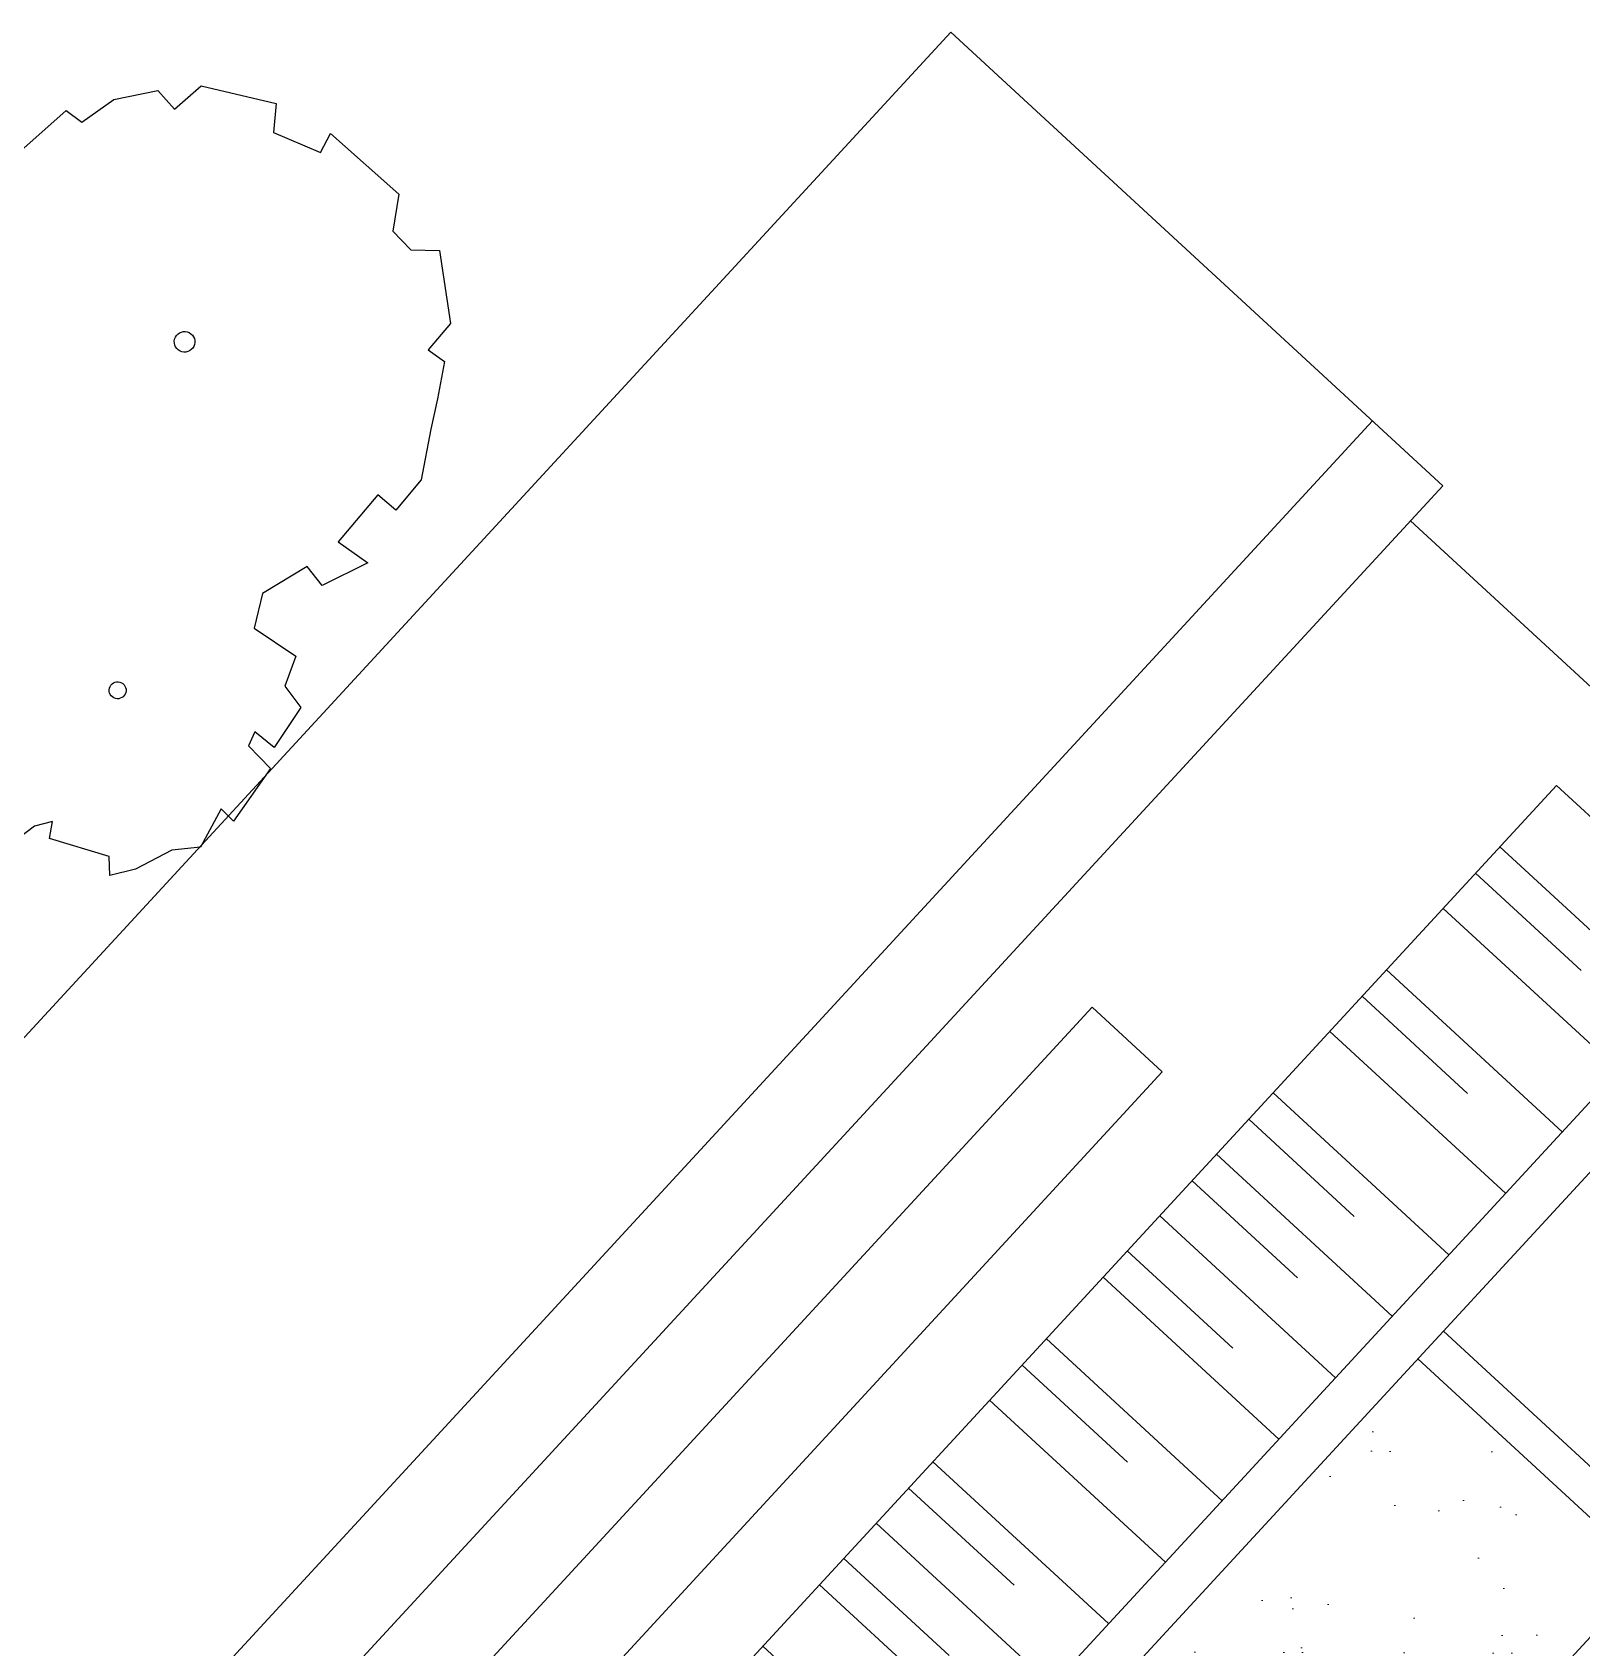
# Model space of a CAD drawing. Header units: millimetres. Extents: x -41640 to 3079702, y -5257903 to 68462.
# Drawn here: x -36696 to -35873, y 44319 to 45178 of the extents above; entities that cross this region are included whole.
import ezdxf

# ---------------------------------------------------------------- set-up
doc = ezdxf.new("R2010")
doc.units = ezdxf.units.MM
doc.header["$LTSCALE"] = 10
doc.layers.get('0').update_dxf_attribs({"color": 255})
doc.layers.add('窗户', color=96, linetype='Continuous', lineweight=9)

# ---------------------------------------------------------------- blocks, each defined once
blk = doc.blocks.new('ERRHRTHJRTH')
at = {"color": 8}
for p, q in [((2517358, -5105089.2), (2517433.6, -5105094.4)), ((2517361, -5105107), (2517358, -5105089.2)), ((2517248.8, -5105123.5), (2517306.9, -5105097.1)), ((2517306.9, -5105097.1), (2517319.9, -5105117.5)), ((2517433.6, -5105094.4), (2517448.5, -5105122)), ((2517319.9, -5105117.5), (2517361, -5105107)), ((2517469.7, -5105125), (2517488.9, -5105110.9)), ((2517488.9, -5105110.9), (2517533.4, -5105153.2)), ((2517243.1, -5105152.4), (2517248.8, -5105123.5)), ((2517448.5, -5105122), (2517469.7, -5105125)), ((2517198.3, -5105176.9), (2517222.5, -5105148.7)), ((2517222.5, -5105148.7), (2517243.1, -5105152.4)), ((2517533.4, -5105153.2), (2517532, -5105182)), ((2517188.8, -5105208.1), (2517198.3, -5105176.9)), ((2517532, -5105182), (2517548.8, -5105181.3)), ((2517548.8, -5105181.3), (2517563, -5105209.5)), ((2517163.8, -5105254.7), (2517172.7, -5105208.3)), ((2517172.7, -5105208.3), (2517188.8, -5105208.1)), ((2517563, -5105209.5), (2517573.9, -5105232.6)), ((2517573.9, -5105232.6), (2517593.3, -5105270.8)), ((2517593.3, -5105270.8), (2517592.1, -5105303.6)), ((2517572.5, -5105302.7), (2517570.4, -5105353.9)), ((2517592.1, -5105303.6), (2517572.5, -5105302.7)), ((2517570.4, -5105353.9), (2517600.5, -5105352.4)), ((2517600.5, -5105352.4), (2517582.1, -5105390.6)), ((2517562.5, -5105385.8), (2517546.9, -5105426)), ((2517582.1, -5105390.6), (2517562.5, -5105385.8)), ((2517546.9, -5105426), (2517559, -5105453.1)), ((2517559, -5105453.1), (2517600.6, -5105450.3)), ((2517600.6, -5105450.3), (2517608.8, -5105475.7)), ((2517608.8, -5105475.7), (2517629.9, -5105481.6)), ((2517629.9, -5105481.6), (2517632.7, -5105521.5)), ((2517612.1, -5105520.8), (2517615.1, -5105533.5)), ((2517632.7, -5105521.5), (2517612.1, -5105520.8)), ((2517615.1, -5105533.5), (2517641.2, -5105537.1)), ((2517641.2, -5105537.1), (2517643.5, -5105590.5)), ((2517629.1, -5105588.8), (2517635.1, -5105624.4)), ((2517643.5, -5105590.5), (2517629.1, -5105588.8)), ((2517635.1, -5105624.4), (2517617.6, -5105640.8)), ((2517617.6, -5105640.8), (2517603.5, -5105671.6)), ((2517524.6, -5105682.6), (2517515.3, -5105694.9)), ((2517531.5, -5105695.3), (2517524.6, -5105682.6)), ((2517579.6, -5105676.8), (2517531.5, -5105695.3)), ((2517589.7, -5105688.9), (2517579.6, -5105676.8)), ((2517603.5, -5105671.6), (2517589.7, -5105688.9)), ((2517515.3, -5105694.9), (2517506.3, -5105728.4))]:
    blk.add_line(p, q, dxfattribs=at)
for centre, major_axis in [((2517367.9, -5105300.3), (-6.04, 6.04)), ((2517500.9, -5105563.3), (-4.95, 4.95))]:
    blk.add_ellipse(centre, major_axis=major_axis, ratio=1, start_param=3.926991, end_param=10.210176, dxfattribs=at)
blk = doc.blocks.new('qwerfwefgtt')
at = {"layer": '窗户', "linetype": 'ByBlock'}
h = blk.add_hatch(dxfattribs=at)
h.set_pattern_fill('粉刷', color=250, scale=0.2, angle=1530, style=0)
h.set_pattern_definition([(232.5, (2623073.78, -5118383.506), (-77.073, 2.5197), [0, -60.8, 0, -68, 0, -65]), (262.5, (2623073.78, -5118383.51), (-112.886, -70.791), [0, -32.8, 0, -54.8, 0, -21]), (302.5, (2623073.78, -5118334.306), (-0.2264, -124.5657), [0, -20, 0, -72, 0, -94]), (312.5, (2623073.78, -5118334.31), (-35.107, -120.245), [0, -10, 0, -47.2, 0, -54])])
edge = h.paths.add_edge_path()
edge.add_line((2623073.78, -5117512.48), (2623073.78, -5117430.8))
edge.add_line((2623073.78, -5117430.8), (2622199.38, -5117430.8))
edge.add_line((2622199.38, -5117430.8), (2622199.38, -5117598.48))
edge.add_line((2622199.38, -5117598.48), (2623073.78, -5117598.48))
at = {"color": 45, "linetype": 'ByBlock'}
for p, q in [((2623398.58, -5117598.48, 0), (2621874.58, -5117598.48, 0)), ((2621874.58, -5117598.48, 0), (2621874.58, -5117903.28, 0)), ((2621925.38, -5117623.88, 0), (2621925.38, -5117750.88, 0)), ((2623347.78, -5117623.88, 0), (2621925.38, -5117623.88, 0)), ((2621925.38, -5117750.88, 0), (2623347.78, -5117750.88, 0)), ((2622179.38, -5117852.48, 0), (2622179.38, -5117801.68, 0)), ((2622179.38, -5117801.68, 0), (2623093.78, -5117801.68, 0)), ((2623093.78, -5117852.48, 0), (2622179.38, -5117852.48, 0)), ((2621849.18, -5117903.28, 0), (2623423.98, -5117903.28, 0)), ((2621849.18, -5117903.28, 0), (2621849.18, -5118258.88, 0)), ((2621849.18, -5117954.08, 0), (2623423.98, -5117954.08, 0)), ((2621849.18, -5118258.88, 0), (2623423.98, -5118258.88, 0))]:
    blk.add_line(p, q, dxfattribs=at)
at = {"color": 8, "linetype": 'ByBlock'}
for p, q in [((2621969.83, -5117623.88, 0), (2621969.83, -5117750.88, 0)), ((2622014.28, -5117623.88, 0), (2622014.28, -5117750.88, 0)), ((2622058.73, -5117623.88, 0), (2622058.73, -5117750.88, 0)), ((2622103.18, -5117623.88, 0), (2622103.18, -5117750.88, 0)), ((2622147.63, -5117623.88, 0), (2622147.63, -5117750.88, 0)), ((2622192.08, -5117623.88, 0), (2622192.08, -5117750.88, 0)), ((2622236.53, -5117623.88, 0), (2622236.53, -5117750.88, 0)), ((2622280.98, -5117623.88, 0), (2622280.98, -5117750.88, 0)), ((2622325.43, -5117623.88, 0), (2622325.43, -5117750.88, 0)), ((2622369.88, -5117623.88, 0), (2622369.88, -5117750.88, 0)), ((2622414.33, -5117623.88, 0), (2622414.33, -5117750.88, 0)), ((2622458.78, -5117623.88, 0), (2622458.78, -5117750.88, 0)), ((2622503.23, -5117623.88, 0), (2622503.23, -5117750.88, 0)), ((2622547.68, -5117623.88, 0), (2622547.68, -5117750.88, 0))]:
    blk.add_line(p, q, dxfattribs=at)
at = {"color": 45, "linetype": 'ByBlock', "elevation": 0}
blk.add_lwpolyline([(2622179.38, -5117598.48), (2622179.38, -5117410.8), (2623093.78, -5117410.8), (2623093.78, -5117598.48)], dxfattribs=at)
at = {"color": 250, "linetype": 'ByBlock', "elevation": 0}
blk.add_lwpolyline([(2622199.38, -5117598.48), (2622199.38, -5117430.8), (2623073.78, -5117430.8), (2623073.78, -5117598.48)], dxfattribs=at)
at = {"color": 8, "linetype": 'ByBlock', "elevation": 0}
for points in [[(2621988.88, -5117750.88), (2621988.88, -5117674.68)], [(2622077.78, -5117750.88), (2622077.78, -5117674.68)], [(2622166.68, -5117750.88), (2622166.68, -5117674.68)], [(2622211.13, -5117750.88), (2622211.13, -5117674.68)], [(2622261.93, -5117750.88), (2622261.93, -5117674.68)], [(2622344.48, -5117750.88), (2622344.48, -5117674.68)], [(2622433.38, -5117750.88), (2622433.38, -5117674.68)], [(2622484.18, -5117750.88), (2622484.18, -5117674.68)]]:
    blk.add_lwpolyline(points, dxfattribs=at)

msp = doc.modelspace()

# ---------------------------------------------------------------- block references
at = {"color": 45, "xscale": 0.6399999999367734, "yscale": 0.6399999996647239, "zscale": 0.6399999999999998, "rotation": 322.3029926387048}
msp.add_blockref('ERRHRTHJRTH', (686544.32, 3615529.4, 0), dxfattribs=at)
at = {"color": 7, "rotation": 227.3290547928003}
msp.add_blockref('qwerfwefgtt', (5504089.7, -1496174.32), dxfattribs=at)

doc.saveas('drawing.dxf')
